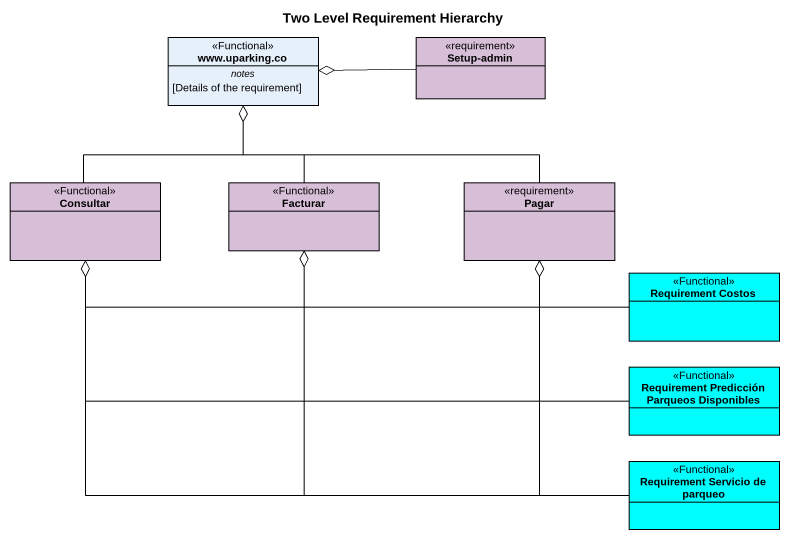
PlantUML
@startuml
title Two Level Requirement Hierarchy
hide circle
hide empty members
class "www.uparking.co" as www_uparking_co <<Functional>> {
  -- notes --
  [Details of the requirement]
}
class "Setup-admin" as Setup_admin <<requirement>> #D8BFD8
class Consultar <<Functional>> #D8BFD8
class Facturar <<Functional>> #D8BFD8
class Pagar <<requirement>> #D8BFD8
class "Requirement Costos" as Requirement_Costos <<Functional>> #00FEFE
class "Requirement Predicción Parqueos Disponibles" as Requirement_Predicción <<Functional>> #00FEFE
class "Requirement Servicio de parqueo" as Requirement_Servicio_de <<Functional>> #00FEFE
Setup_admin -left-o www_uparking_co
Consultar -up-o www_uparking_co
Facturar -up-o www_uparking_co
Pagar -left-o www_uparking_co
Requirement_Costos -left-o Consultar
Requirement_Predicción -left-o Consultar
Requirement_Servicio_de -left-o Consultar
Requirement_Servicio_de -up-o Facturar
Requirement_Servicio_de -up-o Pagar
@enduml
